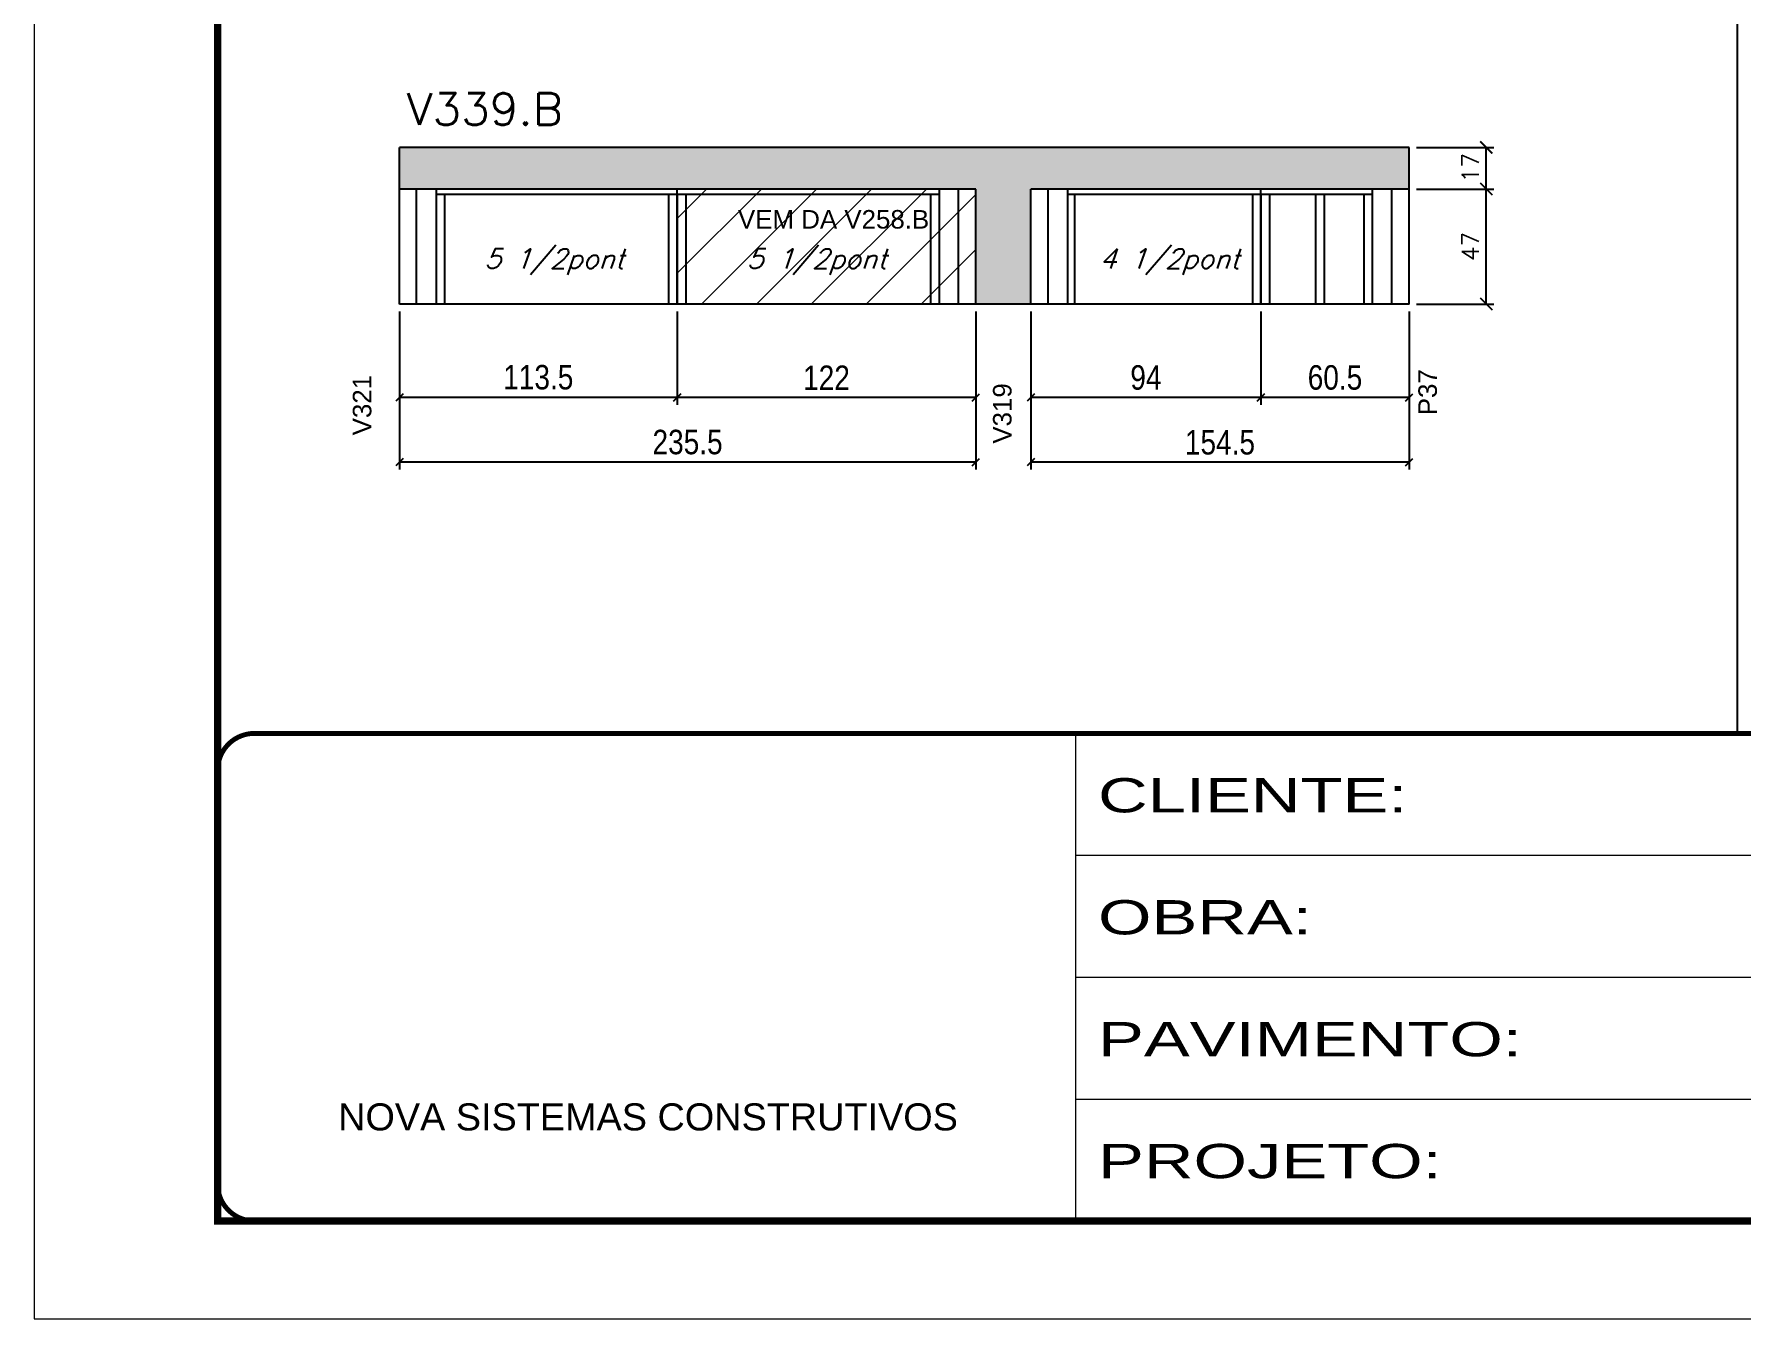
# Model space of a CAD drawing. Extents: x -3394 to 16474, y -5031 to 14397.
# Drawn here: x 5857 to 6555, y -436 to 89 of the extents above; entities that cross this region are included whole.
import ezdxf

# ---------------------------------------------------------------- set-up
doc = ezdxf.new("R2010")
doc.units = 0
doc.linetypes.add('CONTINUO', pattern=[0])
doc.linetypes.add('DASHED', pattern=[0.75, 0.5, -0.25])
doc.layers.get('0').update_dxf_attribs({"linetype": 'CONTINUOUS'})
doc.layers.get('Defpoints').update_dxf_attribs({"linetype": 'CONTINUOUS'})
for name, color, linetype in [('COTA', 241, 'CONTINUOUS'), ('NOMENCLATURA', 7, 'CONTINUOUS'), ('Painéis', 200, 'CONTINUOUS'), ('SARR_2.2x7', 40, 'CONTINUOUS'), ('SARR_3.5x7', 81, 'CONTINUOUS'), ('texto', 7, 'CONTINUOUS')]:
    doc.layers.add(name, color=color, linetype=linetype)
for name, color, linetype, lineweight in [('Folhas', 255, 'CONTINUOUS', 9), ('REAPROVEITAMENTO', 251, 'CONTINUOUS', 9), ('SARRAFO DE PRESSAO', 251, 'DASHED', 9), ('Texto Seção', 7, 'CONTINUOUS', 15)]:
    doc.layers.add(name, color=color, linetype=linetype, lineweight=lineweight)
doc.styles.add('ARIAL', font='arial.ttf')
doc.styles.add('COTA TECNICA', font='techl___.ttf', dxfattribs={"height": 10})
doc.styles.add('REGUA-120', font='ROMANS.shx', dxfattribs={"height": 15})
doc.styles.add('ROMANS', font='romans.shx')
doc.styles.add('Tecnologia', font='')
doc.styles.get('Tecnologia').set_extended_font_data('Forgotten Futurist')
doc.dimstyles.new('Cota Paínel', dxfattribs={"dimtxt": 7, "dimasz": 5, "dimexe": 3, "dimexo": 3, "dimgap": 3, "dimtad": 1, "dimdec": 1, "dimzin": 12, "dimdsep": 46, "dimtxsty": 'ROMANS', "dimblk": 'ARCHTICK', "dimcen": 0, "dimclrd": 4, "dimclre": 4, "dimclrt": 1, "dimadec": 1, "dimazin": 3, "dimtfac": 1, "dimtdec": 1, "dimtmove": 0, "dimatfit": 3, "dimldrblk": 'OBLIQUE', "dimfxl": 1, "dimtolj": 1, "dimtzin": 12, "dimarcsym": 0})
doc.dimstyles.new('PAINEL', dxfattribs={"dimtxt": 10, "dimasz": 3, "dimexe": 3, "dimexo": 3, "dimgap": 3, "dimtad": 1, "dimdec": 1, "dimzin": 12, "dimdsep": 46, "dimtxsty": 'COTA TECNICA', "dimblk1": 'OBLIQUE', "dimblk2": 'OBLIQUE', "dimsah": 1, "dimcen": 0.9, "dimclrd": 4, "dimclre": 4, "dimclrt": 240, "dimadec": 1, "dimazin": 3, "dimtfac": 1, "dimtdec": 1, "dimtmove": 0, "dimatfit": 3, "dimfxl": 1, "dimtolj": 1, "dimtzin": 12, "dimarcsym": 0})

# ---------------------------------------------------------------- blocks, each defined once
blk = doc.blocks.new('9999999999')
at = {"color": 30, "linetype": 'CONTINUO'}
for p, q in [((98564.56, 34230.21), (98564.56, 34429.45)), ((98564.56, 34379.64), (99583.98, 34379.64)), ((98564.56, 34329.83), (99487.98, 34329.83)), ((98564.56, 34280.02), (99487.98, 34280.02))]:
    blk.add_line(p, q, dxfattribs=at)
at = {"color": 30, "linetype": 'CONTINUO', "const_width": 2}
blk.add_lwpolyline([(99583.98, 34230.21), (99583.98, 34414.45, 0.414214), (99568.98, 34429.45), (98228.98, 34429.45, 0.414214), (98213.98, 34414.45), (98213.98, 34245.21, 0.414214), (98228.98, 34230.21), (99583.98, 34230.21)], format="xyb", dxfattribs=at)
at = {"layer": 'Folhas'}
blk.add_lwpolyline([(98138.98, 34190.21), (99623.98, 34190.21), (99623.98, 35240.21), (98138.98, 35240.21)], close=True, dxfattribs=at)
at = {"layer": 'Folhas', "color": 30, "const_width": 3}
blk.add_lwpolyline([(98213.98, 34230.21), (99583.98, 34230.21), (99583.98, 35200.21), (98213.98, 35200.21)], close=True, dxfattribs=at)
at = {"color": 7, "linetype": 'Continuous', "ltscale": 5, "style": 'ARIAL'}
blk.add_text('NOVA SISTEMAS CONSTRUTIVOS', height=11.0592, dxfattribs=at).set_placement((98263.19, 34267.21))
at = {"layer": 'Folhas', "color": 7, "style": 'Tecnologia', "width": 1.5}
for s, p in [('CLIENTE:', (98573.65, 34397.17)), ('OBRA:', (98573.65, 34347.31)), ('PAVIMENTO:', (98573.65, 34297.5)), ('PROJETO:', (98573.65, 34247.69))]:
    blk.add_text(s, height=14, dxfattribs=at).set_placement(p)
blk = doc.blocks.new('_Oblique')
at = {"color": 0, "linetype": 'ByBlock', "lineweight": -2}
blk.add_line((-0.5, -0.5), (0.5, 0.5), dxfattribs=at)
blk = doc.blocks.new('*D1686')
at = {"layer": 'COTA', "color": 4, "linetype": 'ByBlock', "lineweight": -2, "transparency": 16777216}
for p, q in [((6358.44, -24.64), (6358.44, -62.82)), ((6418.94, -24.64), (6418.94, -62.82)), ((6418.94, -59.82), (6358.44, -59.82))]:
    blk.add_line(p, q, dxfattribs=at)
at = {"layer": 'Defpoints', "color": 0, "linetype": 'ByBlock', "transparency": 16777216}
for p in [(6358.44, -21.64), (6418.94, -21.64), (6358.44, -59.82)]:
    blk.add_point(p, dxfattribs=at)
at = {"layer": 'COTA', "color": 4, "linetype": 'ByBlock', "lineweight": -2, "transparency": 16777216, "xscale": 3, "yscale": 3, "zscale": 3, "rotation": 180}
blk.add_blockref('_Oblique', (6358.44, -59.82), dxfattribs=at)
at = {"layer": 'COTA', "color": 4, "linetype": 'ByBlock', "lineweight": -2, "transparency": 16777216, "xscale": 3, "yscale": 3, "zscale": 3}
blk.add_blockref('_Oblique', (6418.94, -59.82), dxfattribs=at)
at = {"layer": 'COTA', "color": 240, "linetype": 'ByBlock', "transparency": 16777216, "insert": (6388.69, -51.71), "char_height": 10, "attachment_point": 5, "style": 'COTA TECNICA'}
blk.add_mtext('\\A1;60.5', dxfattribs=at)
blk = doc.blocks.new('*D1687')
at = {"layer": 'COTA', "color": 4, "linetype": 'ByBlock', "lineweight": -2, "transparency": 16777216}
for p, q in [((6264.44, -24.64), (6264.44, -62.82)), ((6358.44, -24.64), (6358.44, -62.82)), ((6358.44, -59.82), (6264.44, -59.82))]:
    blk.add_line(p, q, dxfattribs=at)
at = {"layer": 'Defpoints', "color": 0, "linetype": 'ByBlock', "transparency": 16777216}
for p in [(6264.44, -21.64), (6358.44, -21.64), (6264.44, -59.82)]:
    blk.add_point(p, dxfattribs=at)
at = {"layer": 'COTA', "color": 4, "linetype": 'ByBlock', "lineweight": -2, "transparency": 16777216, "xscale": 3, "yscale": 3, "zscale": 3, "rotation": 180}
blk.add_blockref('_Oblique', (6264.44, -59.82), dxfattribs=at)
at = {"layer": 'COTA', "color": 4, "linetype": 'ByBlock', "lineweight": -2, "transparency": 16777216, "xscale": 3, "yscale": 3, "zscale": 3}
blk.add_blockref('_Oblique', (6358.44, -59.82), dxfattribs=at)
at = {"layer": 'COTA', "color": 240, "linetype": 'ByBlock', "transparency": 16777216, "insert": (6311.44, -51.72), "char_height": 10, "attachment_point": 5, "style": 'COTA TECNICA'}
blk.add_mtext('\\A1;94', dxfattribs=at)
blk = doc.blocks.new('*D1739')
at = {"layer": 'COTA', "color": 4, "linetype": 'ByBlock', "lineweight": -2, "transparency": 16777216}
for p, q in [((6264.44, -24.64), (6264.44, -89.32)), ((6418.94, -24.64), (6418.94, -89.32)), ((6418.94, -86.32), (6264.44, -86.32))]:
    blk.add_line(p, q, dxfattribs=at)
at = {"layer": 'Defpoints', "color": 0, "linetype": 'ByBlock', "transparency": 16777216}
for p in [(6264.44, -21.64), (6418.94, -21.64), (6264.44, -86.32)]:
    blk.add_point(p, dxfattribs=at)
at = {"layer": 'COTA', "color": 4, "linetype": 'ByBlock', "lineweight": -2, "transparency": 16777216, "xscale": 3, "yscale": 3, "zscale": 3, "rotation": 180}
blk.add_blockref('_Oblique', (6264.44, -86.32), dxfattribs=at)
at = {"layer": 'COTA', "color": 4, "linetype": 'ByBlock', "lineweight": -2, "transparency": 16777216, "xscale": 3, "yscale": 3, "zscale": 3}
blk.add_blockref('_Oblique', (6418.94, -86.32), dxfattribs=at)
at = {"layer": 'COTA', "color": 240, "linetype": 'ByBlock', "transparency": 16777216, "insert": (6341.69, -78.21), "char_height": 10, "attachment_point": 5, "style": 'COTA TECNICA'}
blk.add_mtext('\\A1;154.5', dxfattribs=at)
blk = doc.blocks.new('*D1688')
at = {"layer": 'COTA', "color": 4, "linetype": 'ByBlock', "lineweight": -2, "transparency": 16777216}
for p, q in [((6119.93, -24.64), (6119.93, -62.82)), ((6241.93, -24.64), (6241.93, -62.82)), ((6241.93, -59.82), (6119.93, -59.82))]:
    blk.add_line(p, q, dxfattribs=at)
at = {"layer": 'Defpoints', "color": 0, "linetype": 'ByBlock', "transparency": 16777216}
for p in [(6119.93, -21.64), (6241.93, -21.64), (6119.93, -59.82)]:
    blk.add_point(p, dxfattribs=at)
at = {"layer": 'COTA', "color": 4, "linetype": 'ByBlock', "lineweight": -2, "transparency": 16777216, "xscale": 3, "yscale": 3, "zscale": 3, "rotation": 180}
blk.add_blockref('_Oblique', (6119.93, -59.82), dxfattribs=at)
at = {"layer": 'COTA', "color": 4, "linetype": 'ByBlock', "lineweight": -2, "transparency": 16777216, "xscale": 3, "yscale": 3, "zscale": 3}
blk.add_blockref('_Oblique', (6241.93, -59.82), dxfattribs=at)
at = {"layer": 'COTA', "color": 240, "linetype": 'ByBlock', "transparency": 16777216, "insert": (6180.93, -51.77), "char_height": 10, "attachment_point": 5, "style": 'COTA TECNICA'}
blk.add_mtext('\\A1;122', dxfattribs=at)
blk = doc.blocks.new('*D1689')
at = {"layer": 'COTA', "color": 4, "linetype": 'ByBlock', "lineweight": -2, "transparency": 16777216}
for p, q in [((6006.43, -24.64), (6006.43, -62.82)), ((6119.93, -24.64), (6119.93, -62.82)), ((6119.93, -59.82), (6006.43, -59.82))]:
    blk.add_line(p, q, dxfattribs=at)
at = {"layer": 'Defpoints', "color": 0, "linetype": 'ByBlock', "transparency": 16777216}
for p in [(6006.43, -21.64), (6119.93, -21.64), (6006.43, -59.82)]:
    blk.add_point(p, dxfattribs=at)
at = {"layer": 'COTA', "color": 4, "linetype": 'ByBlock', "lineweight": -2, "transparency": 16777216, "xscale": 3, "yscale": 3, "zscale": 3, "rotation": 180}
blk.add_blockref('_Oblique', (6006.43, -59.82), dxfattribs=at)
at = {"layer": 'COTA', "color": 4, "linetype": 'ByBlock', "lineweight": -2, "transparency": 16777216, "xscale": 3, "yscale": 3, "zscale": 3}
blk.add_blockref('_Oblique', (6119.93, -59.82), dxfattribs=at)
at = {"layer": 'COTA', "color": 240, "linetype": 'ByBlock', "transparency": 16777216, "insert": (6063.18, -51.6), "char_height": 10, "attachment_point": 5, "style": 'COTA TECNICA'}
blk.add_mtext('\\A1;113.5', dxfattribs=at)
blk = doc.blocks.new('*D1740')
at = {"layer": 'COTA', "color": 4, "linetype": 'ByBlock', "lineweight": -2, "transparency": 16777216}
for p, q in [((6006.43, -24.64), (6006.43, -89.32)), ((6241.93, -24.64), (6241.93, -89.32)), ((6241.93, -86.32), (6006.43, -86.32))]:
    blk.add_line(p, q, dxfattribs=at)
at = {"layer": 'Defpoints', "color": 0, "linetype": 'ByBlock', "transparency": 16777216}
for p in [(6006.43, -21.64), (6241.93, -21.64), (6006.43, -86.32)]:
    blk.add_point(p, dxfattribs=at)
at = {"layer": 'COTA', "color": 4, "linetype": 'ByBlock', "lineweight": -2, "transparency": 16777216, "xscale": 3, "yscale": 3, "zscale": 3, "rotation": 180}
blk.add_blockref('_Oblique', (6006.43, -86.32), dxfattribs=at)
at = {"layer": 'COTA', "color": 4, "linetype": 'ByBlock', "lineweight": -2, "transparency": 16777216, "xscale": 3, "yscale": 3, "zscale": 3}
blk.add_blockref('_Oblique', (6241.93, -86.32), dxfattribs=at)
at = {"layer": 'COTA', "color": 240, "linetype": 'ByBlock', "transparency": 16777216, "insert": (6124.18, -78.1), "char_height": 10, "attachment_point": 5, "style": 'COTA TECNICA'}
blk.add_mtext('\\A1;235.5', dxfattribs=at)
blk = doc.blocks.new('_ArchTick')
at = {"color": 0, "linetype": 'ByBlock', "const_width": 0.15}
blk.add_lwpolyline([(-0.5, -0.5), (0.5, 0.5)], dxfattribs=at)
blk = doc.blocks.new('*D1690')
at = {"layer": 'COTA', "color": 4, "lineweight": -2, "transparency": 16777216}
for p, q in [((6421.94, 25.36), (6453.52, 25.36)), ((6450.52, -21.64), (6450.52, 25.36)), ((6421.94, -21.64), (6453.52, -21.64))]:
    blk.add_line(p, q, dxfattribs=at)
at = {"layer": 'Defpoints', "color": 0, "transparency": 16777216}
for p in [(6418.94, 25.36), (6450.52, 25.36), (6418.94, -21.64)]:
    blk.add_point(p, dxfattribs=at)
at = {"layer": 'COTA', "color": 4, "lineweight": -2, "transparency": 16777216, "xscale": 5, "yscale": 5, "zscale": 5}
for p, rotation in [((6450.52, 25.36), 90), ((6450.52, -21.64), 270)]:
    blk.add_blockref('_ArchTick', p, dxfattribs=dict(at, rotation=rotation))
at = {"layer": 'COTA', "color": 1, "transparency": 16777216, "insert": (6444.02, 1.86), "char_height": 7, "attachment_point": 5, "rotation": 90, "style": 'ROMANS'}
blk.add_mtext('\\A1;47', dxfattribs=at)
blk = doc.blocks.new('*D1691')
at = {"layer": 'COTA', "color": 4, "lineweight": -2, "transparency": 16777216}
for p, q in [((6421.94, 42.36), (6453.52, 42.36)), ((6450.52, 25.36), (6450.52, 42.36)), ((6421.94, 25.36), (6453.52, 25.36))]:
    blk.add_line(p, q, dxfattribs=at)
at = {"layer": 'Defpoints', "color": 0, "transparency": 16777216}
for p in [(6418.94, 42.36), (6450.52, 42.36), (6418.94, 25.36)]:
    blk.add_point(p, dxfattribs=at)
at = {"layer": 'COTA', "color": 4, "lineweight": -2, "transparency": 16777216, "xscale": 5, "yscale": 5, "zscale": 5}
for p, rotation in [((6450.52, 42.36), 90), ((6450.52, 25.36), 270)]:
    blk.add_blockref('_ArchTick', p, dxfattribs=dict(at, rotation=rotation))
at = {"layer": 'COTA', "color": 1, "transparency": 16777216, "insert": (6444.02, 34.05), "char_height": 7, "attachment_point": 5, "rotation": 90, "style": 'ROMANS'}
blk.add_mtext('\\A1;17', dxfattribs=at)

msp = doc.modelspace()

# ---------------------------------------------------------------- hatches: boundary and pattern name
at = {"layer": 'COTA', "linetype": 'Continuous'}
h = msp.add_hatch(dxfattribs=at)
h.set_pattern_fill('AR-CONC', color=256, scale=0.05)
h.set_pattern_definition([(50, (5857.208, -4862.023), (9.109233, -0.796954), [0.9525, -10.4775]), (355, (5857.208, -4862.023), (-1.762171, 9.552842), [0.762, -8.38203]), (100.45144, (5857.967, -4862.09), (7.347062, 8.755888), [0.8095, -8.904512]), (46.1842, (5857.208, -4859.483), (13.553952, -2.102116), [1.42875, -15.71625]), (96.63556, (5858.338, -4859.658), (11.870207, 12.371306), [1.21425, -13.35678]), (351.18415, (5857.208, -4859.483), (11.870207, 12.371306), [1.143, -12.572987]), (21, (5858.478, -4860.118), (7.58072, -5.11326), [0.9525, -10.4775]), (326, (5858.478, -4860.118), (3.090101, 9.209398), [0.762, -8.382]), (71.45144, (5859.11, -4860.544), (10.670821, 4.096138), [0.8095, -8.904497]), (37.5, (5857.208, -4862.0232), (0.1544302, 4.227752), [0, -8.2804, 0, -8.509, 0, -8.41375]), (7.5, (5857.208, -4862.023), (3.340983, 5.0090287), [0, -4.8514, 0, -8.0899, 0, -3.20675]), (327.5, (5854.376, -4862.0232), (6.7795298, -0.2864372), [0, -3.175, 0, -9.906, 0, -13.1445]), (317.5, (5853.106, -4862.023), (7.406459, 1.2713246), [0, -4.1275, 0, -6.5786, 0, -9.3345])])
h.paths.add_polyline_path([(6264.44, 25.36), (6418.94, 25.36), (6418.94, 42.36), (6006.43, 42.36), (6006.43, 25.36), (6241.93, 25.36), (6241.93, -21.64), (6264.44, -21.64)])
at = {"layer": 'REAPROVEITAMENTO', "linetype": 'Continuous'}
h = msp.add_hatch(dxfattribs=at)
h.set_pattern_fill('ANSI31', color=256, scale=5)
h.paths.add_polyline_path([(6241.93, 25.36), (6119.93, 25.36), (6119.93, -21.64), (6241.93, -21.64)])

# ---------------------------------------------------------------- linework, layer by layer
at = {"layer": 'COTA', "linetype": 'Continuous'}
msp.add_line((6553.08, -197.11), (6553.08, 573.65), dxfattribs=at)
at = {"layer": 'COTA', "linetype": 'ByBlock'}
for p, q in [((6418.94, 42.36), (6006.43, 42.36)), ((6006.43, 25.36), (6006.43, 42.36)), ((6418.94, 25.36), (6418.94, 42.36)), ((6264.44, -21.64), (6241.93, -21.64))]:
    msp.add_line(p, q, dxfattribs=at)
at = {"layer": 'Painéis', "linetype": 'ByBlock'}
for p, q in [((6241.93, 25.36), (6006.43, 25.36)), ((6006.43, -21.64), (6006.43, 25.36)), ((6119.93, -21.64), (6119.93, 25.36)), ((6241.93, -21.64), (6241.93, 25.36)), ((6418.94, 25.36), (6264.44, 25.36)), ((6264.44, -21.64), (6264.44, 25.36)), ((6358.44, -21.64), (6358.44, 25.36)), ((6418.94, -21.64), (6418.94, 25.36)), ((6241.93, -21.64), (6006.43, -21.64)), ((6418.94, -21.64), (6264.44, -21.64))]:
    msp.add_line(p, q, dxfattribs=at)
at = {"layer": 'SARR_2.2x7', "linetype": 'Continuous'}
for p, q in [((6013.43, -21.64), (6013.43, 25.36)), ((6119.93, 23.16), (6021.43, 23.16)), ((6226.93, 23.16), (6119.93, 23.16)), ((6234.93, -21.64), (6234.93, 25.36)), ((6271.44, -21.64), (6271.44, 25.36)), ((6358.44, 23.16), (6279.44, 23.16)), ((6403.94, 23.16), (6358.44, 23.16)), ((6411.94, -21.64), (6411.94, 25.36))]:
    msp.add_line(p, q, dxfattribs=at)
at = {"layer": 'SARR_3.5x7'}
for p, q in [((6021.43, 25.36), (6021.43, -21.64)), ((6024.93, 23.16), (6024.93, -21.64)), ((6116.43, 23.16), (6116.43, -21.64)), ((6119.93, 23.16), (6119.93, -21.64)), ((6123.43, 23.16), (6123.43, -21.64)), ((6223.43, 23.16), (6223.43, -21.64)), ((6226.93, 25.36), (6226.93, -21.64)), ((6279.44, 25.36), (6279.44, -21.64)), ((6282.2, 23.16), (6282.2, -21.64)), ((6354.94, 23.16), (6354.94, -21.64)), ((6358.44, 23.16), (6358.44, -21.64)), ((6361.94, 23.16), (6361.94, -21.64)), ((6380.74, 23.16), (6380.74, -21.64)), ((6384.24, 23.16), (6384.24, -21.64)), ((6400.44, 23.16), (6400.44, -21.64)), ((6403.94, 25.36), (6403.94, -21.64)), ((6024.93, -21.64), (6021.43, -21.64)), ((6119.93, -21.64), (6116.43, -21.64)), ((6123.43, -21.64), (6119.93, -21.64)), ((6226.93, -21.64), (6223.43, -21.64)), ((6282.94, -21.64), (6279.44, -21.64)), ((6358.44, -21.64), (6354.94, -21.64)), ((6361.94, -21.64), (6358.44, -21.64)), ((6403.94, -21.64), (6400.44, -21.64))]:
    msp.add_line(p, q, dxfattribs=at)

# ---------------------------------------------------------------- block references
at = {"layer": 'SARRAFO DE PRESSAO', "color": 6, "linetype": 'ByBlock'}
msp.add_blockref('9999999999', (-92281.77, -34626.55), dxfattribs=at)

# ---------------------------------------------------------------- texts
at = {"layer": 'NOMENCLATURA', "linetype": 'Continuous', "style": 'ARIAL'}
msp.add_text('VEM DA V258.B', height=7.5671, dxfattribs=at).set_placement((6144.77, 9.19))
for s, p in [('P37', (6430.32, -67.08)), ('V321', (5994.97, -75.3)), ('V319', (6256.53, -78.7))]:
    msp.add_text(s, height=7.567, rotation=90, dxfattribs=at).set_placement(p)
at = {"layer": 'texto', "color": 2, "char_height": 8, "attachment_point": 5, "style": 'ROMANS'}
for s, insert in [('{\\Q19;\\C256;5 1/2pont}', (6069.71, -4.42)), ('{\\Q19;\\C256;5 1/2pont}', (6176.93, -4.42)), ('{\\Q19;\\C256;4 1/2pont}', (6321.12, -4.42))]:
    msp.add_mtext(s, dxfattribs=dict(at, insert=insert))
at = {"layer": 'Texto Seção', "style": 'REGUA-120', "width": 1.05}
msp.add_text('V339.B', height=13, dxfattribs=at).set_placement((6009.43, 51.55))

# ---------------------------------------------------------------- dimensions: what is measured, and where the dimension line sits
at = {"layer": 'COTA'}
dim = msp.add_linear_dim(base=(6450.52, 42.36), p1=(6418.94, 25.36), p2=(6418.94, 42.36), angle=90, dimstyle='Cota Paínel', dxfattribs=at)
dim.commit()
dim.dimension.update_dxf_attribs({"geometry": '*D1691', "text_midpoint": (6450.52, 34.05), "dimtype": 160})
dim = msp.add_linear_dim(base=(6450.52, 25.36), p1=(6418.94, -21.64), p2=(6418.94, 25.36), angle=90, dimstyle='Cota Paínel', dxfattribs=at)
dim.commit()
dim.dimension.update_dxf_attribs({"geometry": '*D1690', "text_midpoint": (6444.02, 1.86)})
at = {"layer": 'COTA', "linetype": 'ByBlock'}
for base, p1, p2, picture, middle in [((6006.43, -59.82), (6119.93, -21.64), (6006.43, -21.64), '*D1689', (6063.18, -51.6)), ((6264.44, -59.82), (6358.44, -21.64), (6264.44, -21.64), '*D1687', (6311.44, -51.72))]:
    dim = msp.add_linear_dim(base=base, p1=p1, p2=p2, angle=180, dimstyle='PAINEL', override={"dimtmove": 1}, dxfattribs=at)
    dim.commit()
    dim.dimension.update_dxf_attribs({"geometry": picture, "text_midpoint": middle})
for base, p1, p2, picture, middle in [((6006.43, -86.32), (6241.93, -21.64), (6006.43, -21.64), '*D1740', (6124.18, -78.1)), ((6119.93, -59.82), (6241.93, -21.64), (6119.93, -21.64), '*D1688', (6180.93, -51.77)), ((6264.44, -86.32), (6418.94, -21.64), (6264.44, -21.64), '*D1739', (6341.69, -78.21)), ((6358.44, -59.82), (6418.94, -21.64), (6358.44, -21.64), '*D1686', (6388.69, -51.71))]:
    dim = msp.add_linear_dim(base=base, p1=p1, p2=p2, angle=180, dimstyle='PAINEL', dxfattribs=at)
    dim.commit()
    dim.dimension.update_dxf_attribs({"geometry": picture, "text_midpoint": middle})

doc.saveas('drawing.dxf')
